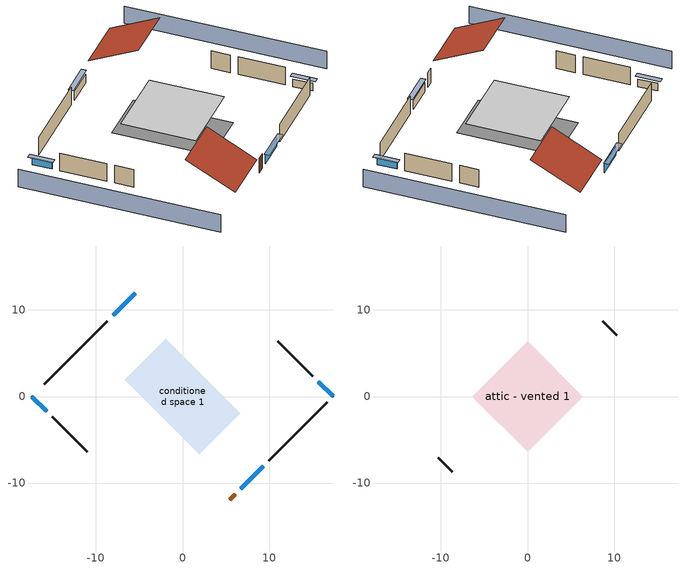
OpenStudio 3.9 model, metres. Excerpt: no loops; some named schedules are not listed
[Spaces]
conditioned space 1
 floor foundation (Slab1 construction): -6.68,1.91 -1.91,6.68 6.68,-1.91 1.91,-6.68 z0
 wall outside (Wall1 construction): -8.67,8.72 -15.97,1.42 z0:2.44
 wall outside (Wall2 construction): 15.05,2.34 11,6.39 z0:2.44
 wall outside (Wall3 construction): 9.98,-7.41 16.73,-0.66 z0:2.44
 wall outside (Wall4 construction): -15.05,-2.34 -11,-6.39 z0:2.44
 wall outside (AdiabaticWallConstruction): -5.44,11.95 -8.02,9.37 / 6.74,-10.65 9.32,-8.07 z0:1.22; 17.39,0 15.71,1.68 / -17.39,0 -15.71,-1.68 z0:1.04
 wall outside (AdiabaticWallConstruction 1): 5.44,-11.95 6.09,-11.3 z0:2.03
 window (WindowConstruction): -5.44,11.95 -8.02,9.37 z0:1.22
 window (WindowConstruction 1): 17.39,0 15.71,1.68 z0:1.04
 window (WindowConstruction 2): 6.74,-10.65 9.32,-8.07 z0:1.22
 window (WindowConstruction 3): -17.39,0 -15.71,-1.68 z0:1.04
 door (Door): 5.44,-11.95 6.09,-11.3 z0:2.03
attic - vented 1
 floor to conditioned space 1 (Floor1 construction Reversed): -6.4,0 0,6.4 6.4,0 0,-6.4 z2.44
 wall outside (Wall5 construction): 10.34,7.05 8.69,8.7 z0:2.44
 wall outside (Wall6 construction): -10.34,-7.05 -8.69,-8.7 z0:2.44
 roof outside (Roof1 construction): -4.78,12.61,2.44 -0.5,8.33,5.46 4.28,13.11,5.46 0,17.39,2.44
 roof outside (Roof2 construction): 4.78,-12.61,2.44 0.5,-8.33,5.46 -4.28,-13.11,5.46 0,-17.39,2.44
shading: -20.62,-3.23 -3.23,-20.62 / 20.62,3.23 3.23,20.62 z0:2.44; -8.23,9.16 -5.22,12.16 -5.66,12.6 -8.66,9.59 z1.52; 15.49,1.9 17.6,-0.22 18.04,0.22 15.92,2.33 z1.34; 9.53,-7.86 6.53,-10.86 6.96,-11.29 9.97,-8.29 z1.52; -15.49,-1.9 -17.6,0.22 -18.04,-0.22 -15.92,-2.33 z1.34
[Site]
Portland Intl Arpt_OR: Latitude {deg}=45.59; Longitude {deg}=-122.6; Time Zone {hr}=-8; Elevation {m}=33; Terrain=Suburbs; Keep Site Location Information=Yes
[Site:GroundTemperature:Shallow]
10.2558, 8.96328, 8.85977, 9.47314, 11.9355, 14.3863, 16.5111, 17.8571, 17.9714, 16.8767, 14.8061, 12.4304
[Site:WaterMainsTemperature]
Calculation Method=Schedule; Temperature Schedule=mains temperature schedule
[Building]
Building 1
[Material] Roughness=Rough
Name | Thickness {m} | Conductivity {W/m-K} | Density {kg/m3} | Specific Heat {J/kg-K} | Thermal Absorptance | Solar Absorptance | Visible Absorptance
asphalt or fiberglass shingles | 0.00635 | 0.162714 | 1121.4 | 1465.45 | 0.9 | 0.85 | 0.85
roof rigid ins | 0.00281632 | 0.029427 | 32.04 | 1214.23 | 0.9 | 0.7 | 0.7
osb sheathing 0.5 in. | 0.0127 | 0.115458 | 512.64 | 1214.23 | 0.9 | 0.6 | 0.6
brick veneer | 0.1016 | 0.793375 | 1762.2 | 795.53 | 0.9 | 0.5 | 0.5
osb sheathing 0.5 in. 1 | 0.0127 | 0.115458 | 512.64 | 1214.23 | 0.9 | 0.7 | 0.7
wall stud and cavity | 0.1397 | 0.558292 | 139.0536 | 1170.24 | 0.9 | 0.7 | 0.7
gypsum board | 0.0127 | 0.160291 | 801 | 837.4 | 0.9 | 0.6 | 0.6
wall stud and cavity 1 | 0.1397 | 0.447971 | 139.0536 | 1170.24 | 0.9 | 0.6 | 0.6
ceiling loosefill ins | 0.0846667 | 0.0480833 | 16.02 | 1046.75 | 0.9 | 0.7 | 0.7
ceiling stud and cavity | 0.1397 | 0.0920385 | 65.682 | 1177.47 | 0.9 | 0.7 | 0.7
concrete 4.0 in. | 0.1016 | 1.803125 | 2242.8 | 837.4 | 0.9 | 0.7 | 0.7
floor covering | 0.0127 | 0.0450781 | 54.468 | 1339.84 | 0.9 | 0.9 | 0.9
wood siding; wood siding 1 | 0.0254 | 0.102417 | 544.68 | 1172.36
wall rigid ins | 0.512978 | 0.029427 | 32.04 | 1214.23 | 0.9 | 0.7 | 0.7
wall stud and cavity 2 | 0.0889 | 0.380278 | 52.3479 | 1209.89 | 0.9 | 0.7 | 0.7
door material | 0.04445 | 0.0612267 | 512.64 | 1214.23 | 0.9 | 0.7 | 0.7
wall stud and cavity 3 | 0.0889 | 0.391764 | 83.0341 | 1211.67 | 0.9 | 0.7 | 0.7
furniture material conditioned space 1 | 0.1524 | 0.115458 | 640.8 | 1214.23 | 0.9 | 0.6 | 0.6
[Construction]
Roof1 construction; Roof2 construction: asphalt or fiberglass shingles, roof rigid ins, osb sheathing 0.5 in.
Wall1 construction; Wall2 construction; Wall3 construction; Wall4 construction: brick veneer, osb sheathing 0.5 in. 1, wall stud and cavity, gypsum board
Wall5 construction; Wall6 construction: brick veneer, osb sheathing 0.5 in. 1, wall stud and cavity 1
Floor1 construction Reversed: gypsum board, ceiling stud and cavity, ceiling loosefill ins
Slab1 construction: concrete 4.0 in., floor covering
WindowConstruction; WindowConstruction 1; WindowConstruction 2; WindowConstruction 3: WindowMaterial
AdiabaticWallConstruction: wood siding, wall rigid ins, wall stud and cavity 2, gypsum board
Door: door material
AdiabaticWallConstruction 1: wood siding 1, wall rigid ins, wall stud and cavity 2, gypsum board
PartitionWallConstruction: gypsum board, wall stud and cavity 3, gypsum board
furniture construction conditioned space 1: furniture material conditioned space 1
[WindowMaterial:SimpleGlazingSystem]
WindowMaterial: U-Factor {W/m2-K}=2.78222; Solar Heat Gain Coefficient=0.56
[ThermalZone] Multiplier=1; Use Ideal Air Loads=No
Name | Volume {m3} | Thermostat
conditioned space | 199.577 | conditioned space temperature setpoint
attic - vented | 55.1915
[Sizing:Zone]
attic - vented: Zone Cooling Design Supply Air Temperature Input Method=SupplyAirTemperature; Zone Cooling Design Supply Air Temperature {C}=14; Zone Cooling Design Supply Air Temperature Difference {deltaC}=11.11; Zone Heating Design Supply Air Temperature Input Method=SupplyAirTemperature; Zone Heating Design Supply Air Temperature {C}=40; Zone Heating Design Supply Air Temperature Difference {deltaC}=11.11; Zone Cooling Design Supply Air Humidity Ratio {kg-H2O/kg-air}=0.0085; Zone Heating Design Supply Air Humidity Ratio {kg-H2O/kg-air}=0.008; Cooling Design Air Flow Method=DesignDay; Heating Design Air Flow Method=DesignDay; Account for Dedicated Outdoor Air System=No; Dedicated Outdoor Air System Control Strategy=NeutralSupplyAir; Dedicated Outdoor Air Low Setpoint Temperature for Design {C}=autosize; Dedicated Outdoor Air High Setpoint Temperature for Design {C}=autosize; Zone Load Sizing Method=Sensible Load Only No Latent Load; Zone Latent Cooling Design Supply Air Humidity Ratio Input Method=HumidityRatioDifference; Zone Cooling Design Supply Air Humidity Ratio Difference {kgWater/kgDryAir}=0.005; Zone Latent Heating Design Supply Air Humidity Ratio Input Method=HumidityRatioDifference; Zone Humidification Design Supply Air Humidity Ratio Difference {kgWater/kgDryAir}=0.005; Sizing Option=Coincident
[Space]
Name | Thermal Zone | Volume {m3}
conditioned space 1 | conditioned space | 199.577
attic - vented 1 | attic - vented | 55.1915
[ThermostatSetpoint:DualSetpoint]
conditioned space temperature setpoint: Heating Setpoint Temperature Schedule=heating setpoint; Cooling Setpoint Temperature Schedule=cooling setpoint; Temperature Difference Between Cutout And Setpoint {deltaC}=0
[Foundation:Kiva]
Foundation Kiva 1: Initial Indoor Air Temperature {C}=17.7778; Wall Height Above Grade {m}=0.1016; Wall Depth Below Slab {m}=0.2032
[Foundation:Kiva:Settings]
Soil Conductivity {W/m-K}=2.9427; Soil Density {kg/m3}=1842.3; Soil Specific Heat {J/kg-K}=418.7; Ground Solar Absorptivity=0.9; Ground Thermal Absorptivity=0.9; Ground Surface Roughness {m}=0.03; Far-Field Width {m}=40; Deep-Ground Boundary Condition=ZeroFlux; Deep-Ground Depth {m}=40; Minimum Cell Dimension {m}=0.2; Maximum Cell Growth Coefficient=3; Simulation Timestep=Timestep
[SurfaceProperty:ExposedFoundationPerimeter]
Slab1: Exposed Perimeter Calculation Method=TotalExposedPerimeter; Total Exposed Perimeter {m}=37.76472
[SurfaceProperty:IncidentSolarMultiplier] Incident Solar Multiplier=1; Incident Solar Multiplier Schedule=trans schedule winter=0.85 summer=0.7
Window1; Window2; Window3; Window4
[InternalMass:Definition] Design Level Calculation Method=SurfaceArea
Name | Construction | Surface Area {m2}
partition wall mass | PartitionWallConstruction | 81.84758
furniture mass conditioned space 1 | furniture construction conditioned space 1 | 32.73903
[InternalMass] Space or SpaceType=conditioned space 1; Multiplier=1
Name | Internal Mass Definition
partition wall mass | partition wall mass
furniture mass conditioned space 1 | furniture mass conditioned space 1
[Fan:SystemModel]
mini split heat pump supply fan: Availability Schedule=Always On Discrete; Design Maximum Air Flow Rate {m3/s}=0.370815; Speed Control Method=Discrete; Electric Power Minimum Flow Rate Fraction=0.2; Design Pressure Rise {Pa}=500; Motor Efficiency=1; Motor In Air Stream Fraction=1; Design Electric Power Consumption {W}=autosize; Design Power Sizing Method=PowerPerFlow; Electric Power Per Unit Flow Rate {W/(m3/s)}=148.322; Electric Power Per Unit Flow Rate Per Unit Pressure {W-s/m3-Pa}=1.66667; Fan Total Efficiency=0.7; Motor Loss Radiative Fraction=0; Speed Flow Fraction 1=0.20706; Speed Electric Power Fraction 1=0.00888; Speed Flow Fraction 2=0.252; Speed Electric Power Fraction 2=0.016; Speed Flow Fraction 3=0.812; Speed Electric Power Fraction 3=0.53539; Speed Flow Fraction 4=1; Speed Electric Power Fraction 4=1
[EnergyManagementSystem:Sensor]
Name | Output Variable or Output Meter Index Key | Output Variable or Output Meter
mini_split_heat_pump_supply_fan_s | mini split heat pump supply fan | Fan Electricity Energy
water_heater_T_set | water heater setpoint | Schedule Value
out_pb_s |  | Site Outdoor Air Barometric Pressure
out_wt_s |  | Site Outdoor Air Humidity Ratio
site_vw_s |  | Site Wind Speed
cool_season | cooling season schedule | Schedule Value
mini_split_heat_pump_airloop_Fan_RTF_s | mini split heat pump supply fan | Fan Runtime Fraction Speed 1
mini_split_heat_pump_airloop_Fan_RTF_s_1 | mini split heat pump supply fan | Fan Runtime Fraction Speed 2
mini_split_heat_pump_airloop_Fan_RTF_s_2 | mini split heat pump supply fan | Fan Runtime Fraction Speed 3
mini_split_heat_pump_airloop_Fan_RTF_s_3 | mini split heat pump supply fan | Fan Runtime Fraction Speed 4
natural_vent_s | natural vent schedule | Schedule Value
htg_sp_s; htg_sp_s_1 | heating setpoint | Schedule Value
clg_sp_s; clg_sp_s_1 | cooling setpoint | Schedule Value
mech_vent_range_fan_0_sch_s | mech vent range fan 0 schedule | Schedule Value
mech_vent_bath_fan_0_sch_s | mech vent bath fan 0 schedule | Schedule Value
clothes_dryer_exhaust_0_sch_s | clothes_dryer | Schedule Value
htg_load_cond |  | Heating:EnergyTransfer:Zone:CONDITIONED SPACE
clg_load_cond |  | Cooling:EnergyTransfer:Zone:CONDITIONED SPACE
s_conv | Floor1 | Surface Inside Face Convection Heat Gain Energy
s_ig | Floor1 | Surface Inside Face Internal Gains Radiation Heat Gain Energy
s_sol | Floor1 | Surface Inside Face Solar Radiation Heat Gain Energy
s_lgt | Floor1 | Surface Inside Face Lights Radiation Heat Gain Energy
s_surf | Floor1 | Surface Inside Face Net Surface Thermal Radiation Heat Gain Energy
s_conv_1 | Slab1 | Surface Inside Face Convection Heat Gain Energy
s_ig_1 | Slab1 | Surface Inside Face Internal Gains Radiation Heat Gain Energy
s_sol_1 | Slab1 | Surface Inside Face Solar Radiation Heat Gain Energy
s_lgt_1 | Slab1 | Surface Inside Face Lights Radiation Heat Gain Energy
s_surf_1 | Slab1 | Surface Inside Face Net Surface Thermal Radiation Heat Gain Energy
ss_sol | Door1 | Surface Inside Face Solar Radiation Heat Gain Energy
ss_lgt | Door1 | Surface Inside Face Lights Radiation Heat Gain Energy
ss_conv | Door1 | Surface Inside Face Convection Heat Gain Energy
ss_ig | Door1 | Surface Inside Face Internal Gains Radiation Heat Gain Energy
ss_surf | Door1 | Surface Inside Face Net Surface Thermal Radiation Heat Gain Energy
ss_conv_1 | Window1 | Surface Inside Face Convection Heat Gain Energy
ss_ig_1 | Window1 | Surface Inside Face Internal Gains Radiation Heat Gain Energy
ss_surf_1 | Window1 | Surface Inside Face Net Surface Thermal Radiation Heat Gain Energy
ss_trans_in | Window1 | Surface Window Transmitted Solar Radiation Rate
ss_back_out | Window1 | Surface Window Shortwave from Zone Back Out Window Heat Transfer Rate
ss_trans_out | Window1 | Surface Inside Face Initial Transmitted Diffuse Transmitted Out Window Solar Radiation Rate
ss_conv_2 | Window2 | Surface Inside Face Convection Heat Gain Energy
ss_ig_2 | Window2 | Surface Inside Face Internal Gains Radiation Heat Gain Energy
ss_surf_2 | Window2 | Surface Inside Face Net Surface Thermal Radiation Heat Gain Energy
ss_trans_in_1 | Window2 | Surface Window Transmitted Solar Radiation Rate
ss_back_out_1 | Window2 | Surface Window Shortwave from Zone Back Out Window Heat Transfer Rate
ss_trans_out_1 | Window2 | Surface Inside Face Initial Transmitted Diffuse Transmitted Out Window Solar Radiation Rate
ss_conv_3 | Window3 | Surface Inside Face Convection Heat Gain Energy
ss_ig_3 | Window3 | Surface Inside Face Internal Gains Radiation Heat Gain Energy
ss_surf_3 | Window3 | Surface Inside Face Net Surface Thermal Radiation Heat Gain Energy
ss_trans_in_2 | Window3 | Surface Window Transmitted Solar Radiation Rate
ss_back_out_2 | Window3 | Surface Window Shortwave from Zone Back Out Window Heat Transfer Rate
ss_trans_out_2 | Window3 | Surface Inside Face Initial Transmitted Diffuse Transmitted Out Window Solar Radiation Rate
ss_conv_4 | Window4 | Surface Inside Face Convection Heat Gain Energy
ss_ig_4 | Window4 | Surface Inside Face Internal Gains Radiation Heat Gain Energy
ss_surf_4 | Window4 | Surface Inside Face Net Surface Thermal Radiation Heat Gain Energy
ss_trans_in_3 | Window4 | Surface Window Transmitted Solar Radiation Rate
ss_back_out_3 | Window4 | Surface Window Shortwave from Zone Back Out Window Heat Transfer Rate
ss_trans_out_3 | Window4 | Surface Inside Face Initial Transmitted Diffuse Transmitted Out Window Solar Radiation Rate
s_conv_2 | Wall1 | Surface Inside Face Convection Heat Gain Energy
s_ig_2 | Wall1 | Surface Inside Face Internal Gains Radiation Heat Gain Energy
s_sol_2 | Wall1 | Surface Inside Face Solar Radiation Heat Gain Energy
s_lgt_2 | Wall1 | Surface Inside Face Lights Radiation Heat Gain Energy
s_surf_2 | Wall1 | Surface Inside Face Net Surface Thermal Radiation Heat Gain Energy
s_conv_3 | Wall2 | Surface Inside Face Convection Heat Gain Energy
s_ig_3 | Wall2 | Surface Inside Face Internal Gains Radiation Heat Gain Energy
s_sol_3 | Wall2 | Surface Inside Face Solar Radiation Heat Gain Energy
s_lgt_3 | Wall2 | Surface Inside Face Lights Radiation Heat Gain Energy
s_surf_3 | Wall2 | Surface Inside Face Net Surface Thermal Radiation Heat Gain Energy
s_conv_4 | Wall3 | Surface Inside Face Convection Heat Gain Energy
s_ig_4 | Wall3 | Surface Inside Face Internal Gains Radiation Heat Gain Energy
s_sol_4 | Wall3 | Surface Inside Face Solar Radiation Heat Gain Energy
s_lgt_4 | Wall3 | Surface Inside Face Lights Radiation Heat Gain Energy
s_surf_4 | Wall3 | Surface Inside Face Net Surface Thermal Radiation Heat Gain Energy
s_conv_5 | Wall4 | Surface Inside Face Convection Heat Gain Energy
s_ig_5 | Wall4 | Surface Inside Face Internal Gains Radiation Heat Gain Energy
s_sol_5 | Wall4 | Surface Inside Face Solar Radiation Heat Gain Energy
s_lgt_5 | Wall4 | Surface Inside Face Lights Radiation Heat Gain Energy
s_surf_5 | Wall4 | Surface Inside Face Net Surface Thermal Radiation Heat Gain Energy
im_conv | furniture mass conditioned space 1 | Surface Inside Face Convection Heat Gain Energy
im_ig | furniture mass conditioned space 1 | Surface Inside Face Internal Gains Radiation Heat Gain Energy
im_sol | furniture mass conditioned space 1 | Surface Inside Face Solar Radiation Heat Gain Energy
im_lgt | furniture mass conditioned space 1 | Surface Inside Face Lights Radiation Heat Gain Energy
im_surf | furniture mass conditioned space 1 | Surface Inside Face Net Surface Thermal Radiation Heat Gain Energy
im_conv_1 | partition wall mass | Surface Inside Face Convection Heat Gain Energy
im_ig_1 | partition wall mass | Surface Inside Face Internal Gains Radiation Heat Gain Energy
im_sol_1 | partition wall mass | Surface Inside Face Solar Radiation Heat Gain Energy
im_lgt_1 | partition wall mass | Surface Inside Face Lights Radiation Heat Gain Energy
im_surf_1 | partition wall mass | Surface Inside Face Net Surface Thermal Radiation Heat Gain Energy
airflow_gain | infil flow | Infiltration Sensible Heat Gain Energy
airflow_loss | infil flow | Infiltration Sensible Heat Loss Energy
airflow_gain_1 | natural vent flow | Infiltration Sensible Heat Gain Energy
airflow_loss_1 | natural vent flow | Infiltration Sensible Heat Loss Energy
airflow_gain_2 | whole house fan flow | Infiltration Sensible Heat Gain Energy
airflow_loss_2 | whole house fan flow | Infiltration Sensible Heat Loss Energy
mv_conv | mech vent bath fan 0 | Electric Equipment Convective Heating Energy
mv_rad | mech vent bath fan 0 | Electric Equipment Radiant Heating Energy
mv_conv_1 | mech vent house fan | Electric Equipment Convective Heating Energy
mv_rad_1 | mech vent house fan | Electric Equipment Radiant Heating Energy
mv_conv_2 | mech vent house fan cfis | Electric Equipment Convective Heating Energy
mv_rad_2 | mech vent house fan cfis | Electric Equipment Radiant Heating Energy
mv_conv_3 | mech vent range fan 0 | Electric Equipment Convective Heating Energy
mv_rad_3 | mech vent range fan 0 | Electric Equipment Radiant Heating Energy
mv_conv_4 | mech vent house fan latent load | Other Equipment Convective Heating Energy
mv_rad_4 | mech vent house fan latent load | Other Equipment Radiant Heating Energy
mv_conv_5 | mech vent house fan sensible load | Other Equipment Convective Heating Energy
mv_rad_5 | mech vent house fan sensible load | Other Equipment Radiant Heating Energy
ig_lgt_conv | interior lighting | Lights Convective Heating Energy
ig_lgt_rad | interior lighting | Lights Radiant Heating Energy
ig_lgt_vis | interior lighting | Lights Visible Radiation Heating Energy
ig_ee_conv | ceiling fan | Electric Equipment Convective Heating Energy
ig_ee_rad | ceiling fan | Electric Equipment Radiant Heating Energy
ig_ee_conv_1 | clothes dryer | Electric Equipment Convective Heating Energy
ig_ee_rad_1 | clothes dryer | Electric Equipment Radiant Heating Energy
ig_ee_conv_2 | clothes washer | Electric Equipment Convective Heating Energy
ig_ee_rad_2 | clothes washer | Electric Equipment Radiant Heating Energy
ig_ee_conv_3 | cooking range | Electric Equipment Convective Heating Energy
ig_ee_rad_3 | cooking range | Electric Equipment Radiant Heating Energy
ig_ee_conv_4 | dishwasher | Electric Equipment Convective Heating Energy
ig_ee_rad_4 | dishwasher | Electric Equipment Radiant Heating Energy
ig_ee_conv_5 | freezer | Electric Equipment Convective Heating Energy
ig_ee_rad_5 | freezer | Electric Equipment Radiant Heating Energy
ig_ee_conv_6 | fridge | Electric Equipment Convective Heating Energy
ig_ee_rad_6 | fridge | Electric Equipment Radiant Heating Energy
ig_ee_conv_7 | fridge 1 | Electric Equipment Convective Heating Energy
ig_ee_rad_7 | fridge 1 | Electric Equipment Radiant Heating Energy
ig_ee_conv_8 | misc permanent spa heater | Electric Equipment Convective Heating Energy
ig_ee_rad_8 | misc permanent spa heater | Electric Equipment Radiant Heating Energy
ig_ee_conv_9 | misc permanent spa pump | Electric Equipment Convective Heating Energy
ig_ee_rad_9 | misc permanent spa pump | Electric Equipment Radiant Heating Energy
ig_ee_conv_10 | misc plug loads | Electric Equipment Convective Heating Energy
ig_ee_rad_10 | misc plug loads | Electric Equipment Radiant Heating Energy
ig_ee_conv_11 | misc tv | Electric Equipment Convective Heating Energy
ig_ee_rad_11 | misc tv | Electric Equipment Radiant Heating Energy
ig_ee_conv_12 | whole house fan | Electric Equipment Convective Heating Energy
ig_ee_rad_12 | whole house fan | Electric Equipment Radiant Heating Energy
ig_oe_conv | clothes dryer 1 | Other Equipment Convective Heating Energy
ig_oe_rad | clothes dryer 1 | Other Equipment Radiant Heating Energy
ig_oe_conv_1 | cooking range 1 | Other Equipment Convective Heating Energy
ig_oe_rad_1 | cooking range 1 | Other Equipment Radiant Heating Energy
ig_oe_conv_2 | general water use latent | Other Equipment Convective Heating Energy
ig_oe_rad_2 | general water use latent | Other Equipment Radiant Heating Energy
ig_oe_conv_3 | general water use sensible | Other Equipment Convective Heating Energy
ig_oe_rad_3 | general water use sensible | Other Equipment Radiant Heating Energy
ig_oe_conv_4 | water heater energy adjustment1 | Other Equipment Convective Heating Energy
ig_oe_rad_4 | water heater energy adjustment1 | Other Equipment Radiant Heating Energy
ig_oe_conv_5 | water heater lat | Other Equipment Convective Heating Energy
ig_oe_rad_5 | water heater lat | Other Equipment Radiant Heating Energy
ig_oe_conv_6 | water heater sens | Other Equipment Convective Heating Energy
ig_oe_rad_6 | water heater sens | Other Equipment Radiant Heating Energy
ig_ppl_conv | occupants | People Convective Heating Energy
ig_ppl_rad | occupants | People Radiant Heating Energy
[ElectricEquipment:Definition] Design Level Calculation Method=EquipmentLevel
Name | Design Level {W} | Fraction Latent | Fraction Radiant | Fraction Lost
ceiling fan | 16.2274 | 0 | 0.558 | 0
clothes washer | 1045.86 | 0.03 | 0.162 | 0.7
clothes dryer | 11900.2 | 0.015 | 0.081 | 0.85
dishwasher | 6361.09 | 0.3 | 0.18 | 0.4
fridge | 57.5342 | 0 | 0.6 | 0
fridge 2 | 80.4475 | 0 | 0.6 | 0
freezer | 194.914 | 0 | 0.6 | 0
cooking range | 422.995 | 0.16 | 0.384 | 0.2
misc tv | 1649.28 | 0 | 0.6 | 0
misc plug loads | 488.345 | 0.021 | 0.558 | 0.049
misc permanent spa heater | 233.393 | 0 | 0 | 1
misc permanent spa pump | 244.071 | 0 | 0 | 1
whole house fan; mech vent house fan | 0 | 0 | 0 | 1
mech vent house fan cfis | 0 | 0 | 0 | 0
mech vent range fan 0 | 30 | 0 | 0 | 1
mech vent bath fan 0 | 15 | 0 | 0 | 1
[ElectricEquipment] Space or SpaceType=conditioned space 1
Name | Electric Equipment Definition | Schedule
ceiling fan | ceiling fan | ceiling_fan
clothes washer | clothes washer | clothes_washer
clothes dryer | clothes dryer | clothes_dryer
dishwasher | dishwasher | dishwasher
fridge | fridge | fridge schedule
fridge 1 | fridge 2 | fridge schedule 1
freezer | freezer | freezer schedule
cooking range | cooking range | cooking_range
misc tv | misc tv | plug_loads_tv
misc plug loads | misc plug loads | plug_loads_other
misc permanent spa heater | misc permanent spa heater | misc permanent spa heater schedule
misc permanent spa pump | misc permanent spa pump | misc permanent spa pump schedule
whole house fan | whole house fan | Always On Discrete
mech vent house fan | mech vent house fan | mech vent house fan schedule
mech vent house fan cfis | mech vent house fan cfis | mech vent house fan cfis schedule
mech vent range fan 0 | mech vent range fan 0 | mech vent range fan 0 schedule
mech vent bath fan 0 | mech vent bath fan 0 | mech vent bath fan 0 schedule
[OtherEquipment:Definition] Design Level Calculation Method=EquipmentLevel
Name | Design Level {W} | Fraction Latent | Fraction Radiant | Fraction Lost
water heater sens; mech vent house fan sensible load | 0 | 0 | 0 | 0
water heater lat; mech vent house fan latent load | 0 | 1 | 0 | 0
water heater energy adjustment1 | 0.01 | 0 | 0 | 1
clothes dryer 2 | 0 | 0.015 | 0.081 | 0.85
cooking range 2 | 12396.8 | 0.16 | 0.384 | 0.2
general water use sensible | -25.2881 | 0 | 0.6 | 0
general water use latent | 25.6591 | 1 | 0 | 0
[OtherEquipment] Space or SpaceType=conditioned space 1
Name | Other Equipment Definition | Schedule | Fuel Type
water heater sens | water heater sens | Always On Discrete
water heater lat | water heater lat | Always On Discrete
water heater energy adjustment1 | water heater energy adjustment1 | Always On Discrete | Electricity
clothes dryer 1 | clothes dryer 2 | clothes_dryer | Electricity
cooking range 1 | cooking range 2 | cooking_range | NaturalGas
general water use sensible | general water use sensible | general water use schedule
general water use latent | general water use latent | general water use schedule
mech vent house fan sensible load | mech vent house fan sensible load | Always On Discrete
mech vent house fan latent load | mech vent house fan latent load | Always On Discrete
[WaterUse:Equipment:Definition]
Name | Peak Flow Rate {m3/s}
clothes washer | 1.56677e-05
dishwasher | 4.92564e-05
[Lights:Definition]
interior lighting: Design Level Calculation Method=LightingLevel; Lighting Level {W}=300.27; Fraction Radiant=0.6; Fraction Visible=0.2; Return Air Fraction=0
[Lights]
interior lighting: Lights Definition=interior lighting; Space or SpaceType=conditioned space 1; Schedule=lighting_interior; Fraction Replaceable=1
[Exterior:Lights:Definition]
exterior lighting: Design Level {W}=5.52521
[Exterior:Lights]
exterior lighting: Exterior Lights Definition=exterior lighting; Schedule=exterior lighting schedule
[People:Definition]
occupants: Number of People Calculation Method=People; Number of People {people}=1; Fraction Radiant=0.314171; Sensible Heat Fraction=0.56303; Carbon Dioxide Generation Rate {m3/s-W}=0; Enable ASHRAE 55 Comfort Warnings=No; Mean Radiant Temperature Calculation Type=EnclosureAveraged
[People]
occupants: People Definition=occupants; Space or SpaceType=conditioned space 1; Number of People Schedule=occupants; Activity Level Schedule=occupants activity schedule; Multiplier=1
[SpaceInfiltration:DesignFlowRate] Space or SpaceType=conditioned space 1; Schedule=Always On Discrete; Design Flow Rate Calculation Method=Flow/Space; Design Flow Rate {m3/s}=0
natural vent flow; whole house fan flow; infil flow
[ZoneMixing]
whole house fan mix: Zone or Space=attic - vented; Schedule=Always On Continuous; Design Flow Rate Calculation Method=Flow/Zone; Design Flow Rate {m3/s}=0; Source Zone or Space=conditioned space
[SpaceInfiltration:EffectiveLeakageArea]
infil attic - vented 1: Space or SpaceType=attic - vented 1; Schedule=Always On Discrete; Effective Air Leakage Area {cm2}=2727.98; Stack Coefficient=0.000140673; Wind Coefficient=3.3057e-05
